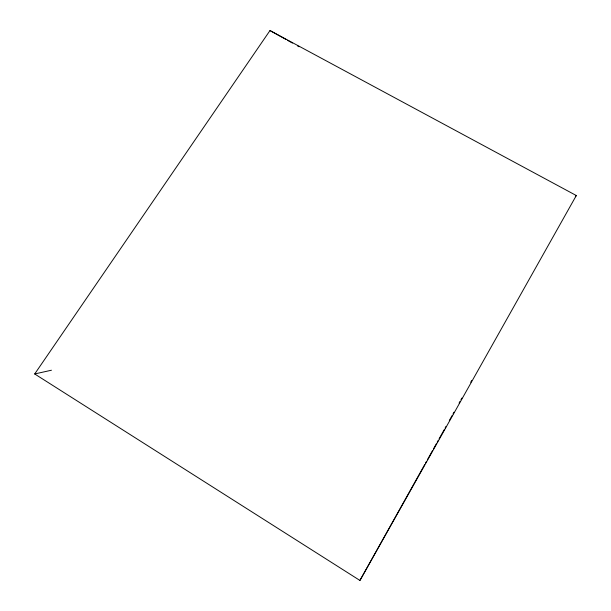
<?xml version="1.0" encoding="UTF-8"?>
<svg xmlns="http://www.w3.org/2000/svg" width="611" height="611" viewBox="0 0 611 611"><rect width="100%" height="100%" fill="white"/><g stroke="black" fill="none" stroke-linecap="round" stroke-linejoin="round"><path stroke-width="0.92" d="M359.932 580.45L576.303 195.528L269.986 30.55L34.697 373.963L359.932 580.45L424.645 464.681M425.577 463.016L426.509 461.351M427.44 459.686L432.557 450.521M433.489 448.856L436.285 443.861M437.216 442.196L438.148 440.531M439.08 438.866L444.197 429.701M445.129 428.036L446.061 426.371M449.322 420.544L452.117 415.541M453.049 413.876L453.973 412.211M459.098 403.054L460.03 401.389M460.961 399.716L461.893 398.051M470.737 382.226L471.669 380.561M575.333 196.711L576.303 195.528M34.697 373.963L51.454 370.22M269.986 30.55L285.803 39.356M287.46 40.28L292.455 43.06M297.45 45.84L299.115 46.764"/></g></svg>
